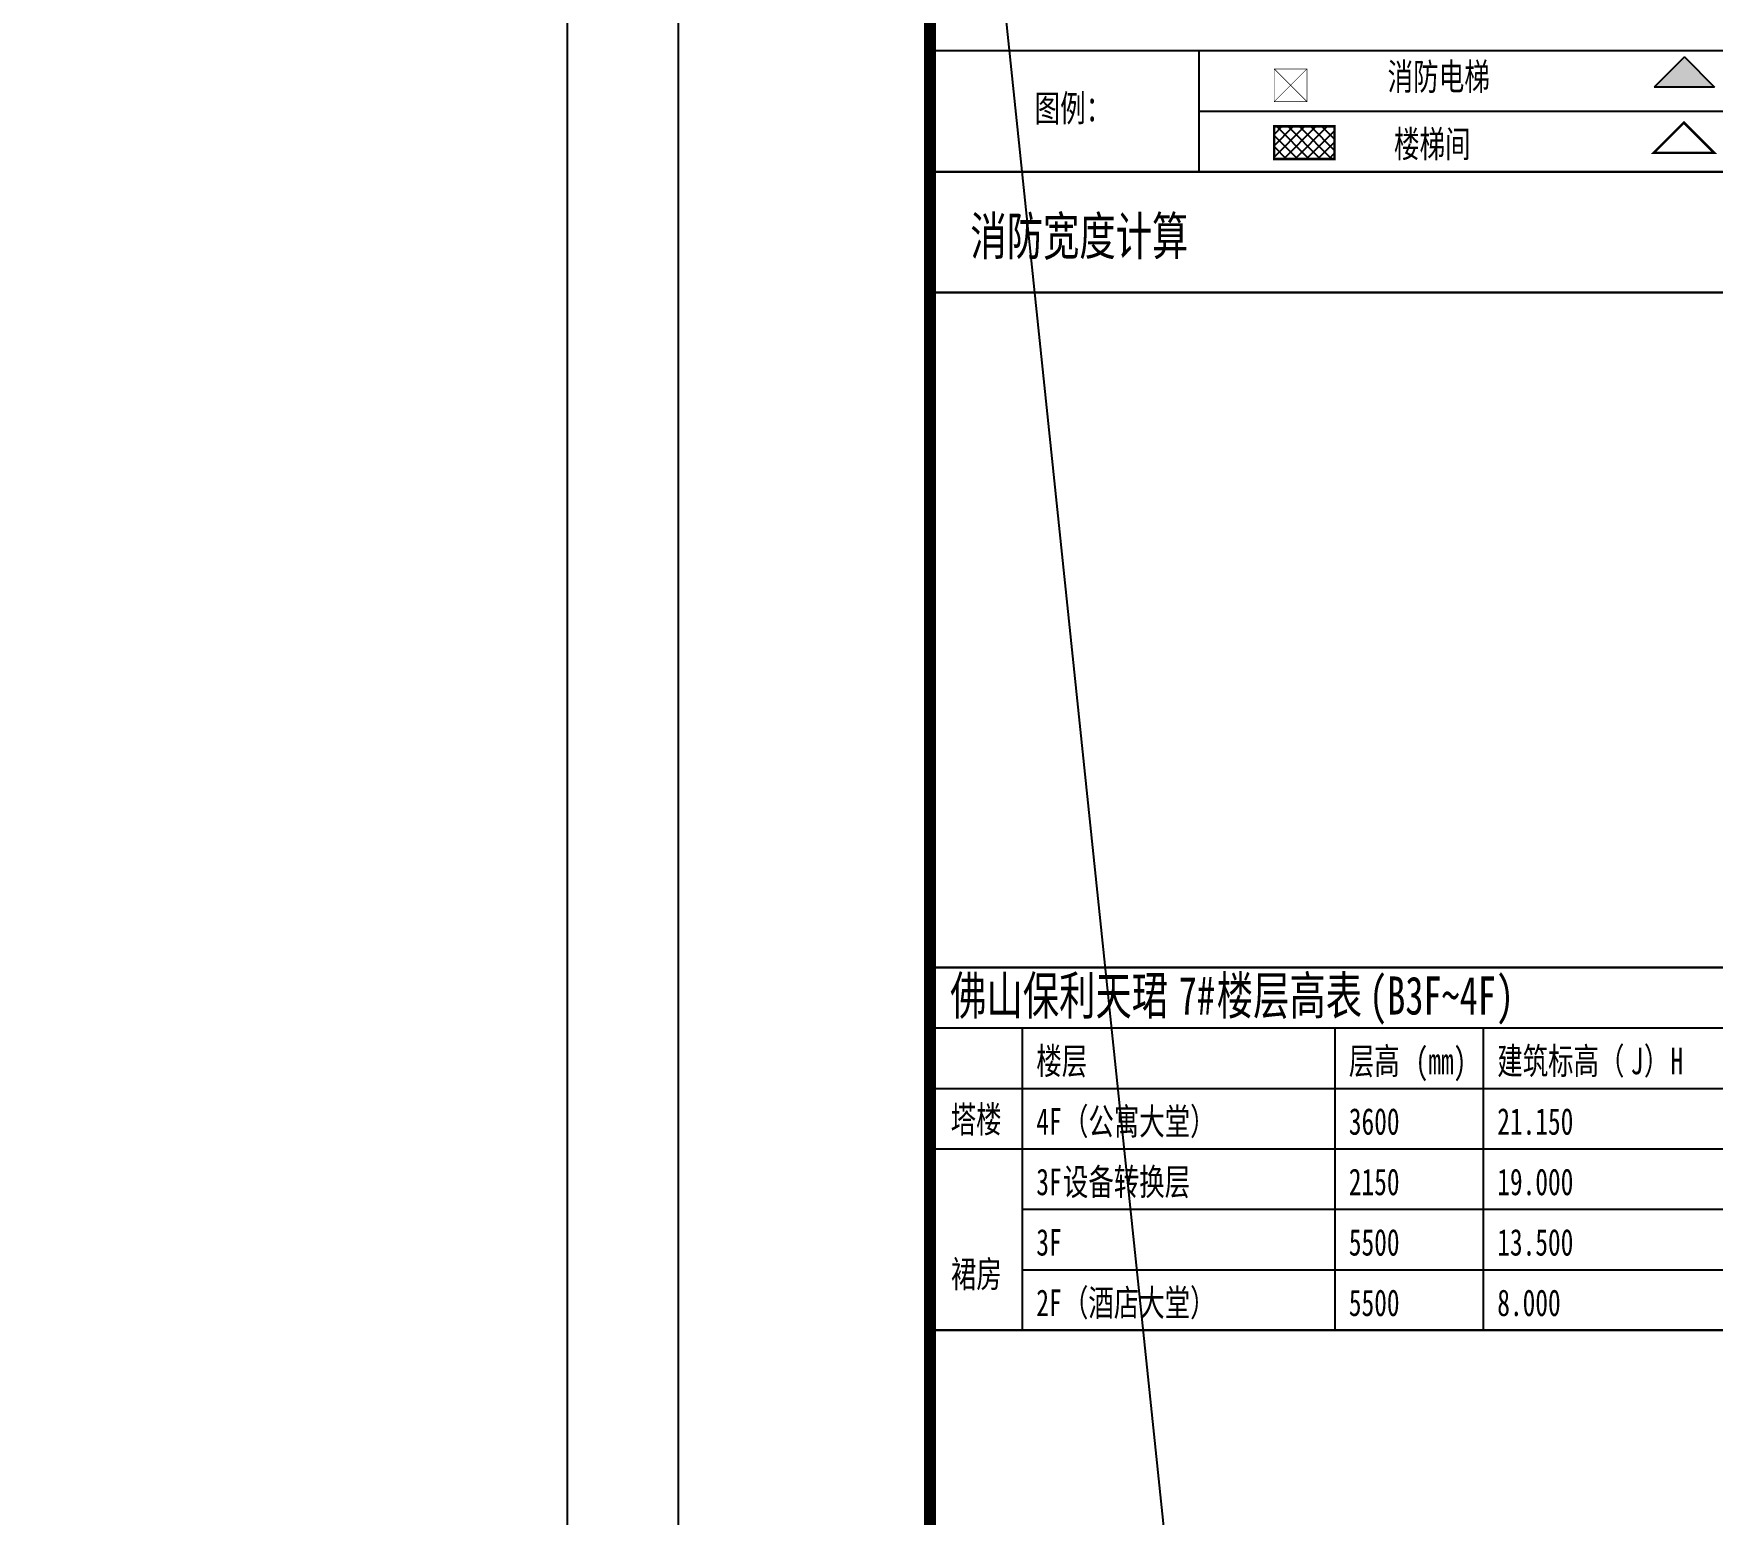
# Model space of a CAD drawing. Header units: millimetres. Extents: x 12325263 to 13848842, y -1463133 to 573208.
# Drawn here: x 12460894 to 12485889, y -618852 to -596800 of the extents above; entities that cross this region are included whole.
import ezdxf
from ezdxf.enums import TextEntityAlignment as Align

# ---------------------------------------------------------------- set-up
doc = ezdxf.new("R2010")
doc.units = ezdxf.units.MM
doc.header["$LTSCALE"] = 1000
doc.linetypes.add('DASH', pattern=[0.35, 0.25, -0.1])
for name, color, linetype in [('00-防火分区示意', 251, 'Continuous'), ('A-ANNO-TEXT', 7, 'Continuous'), ('DIM_ELEV', 3, 'Continuous'), ('PUB_HATCH', 8, 'Continuous'), ('PUB_TAB', 7, 'Continuous'), ('TITLIN1', 7, 'Continuous')]:
    doc.layers.add(name, color=color, linetype=linetype)
doc.layers.add('20230727修改', color=6, linetype='Continuous', plot=False)
doc.styles.add('-宋体', font='', dxfattribs={"width": 0.7})
doc.styles.add('ACHT', font='simhei.ttf')
doc.styles.add('TITXC', font='simhei.ttf')
doc.styles.add('TITXV', font='', dxfattribs={"width": 0.7})
doc.styles.get('-宋体').set_extended_font_data('SimSun')
doc.styles.get('TITXV').set_extended_font_data('SimSun')

# ---------------------------------------------------------------- blocks, each defined once
blk = doc.blocks.new('A$C03DE6003')
blk.add_lwpolyline([(30000, 7200), (0, 7200), (0, 1800), (30000, 1800)], close=True)
at = {"layer": 'PUB_TAB'}
for points in [[(0, 7200), (0, 1800)], [(0, 7200), (15000, 7200)], [(0, 6300), (15000, 6300)], [(1371, 6300), (1371, 1800)], [(6024, 6300), (6024, 1800)], [(8234, 6300), (8234, 1800)], [(0, 5400), (15000, 5400)], [(0, 5400), (15000, 5400)], [(0, 4500), (15000, 4500)], [(1371, 3600), (15000, 3600)], [(1371, 2700), (15000, 2700)], [(1371, 1800), (15000, 1800)]]:
    blk.add_lwpolyline(points, dxfattribs=at)
at = {"layer": 'PUB_TAB', "color": 2, "style": 'TITXV', "width": 0.7}
for s, p in [('佛山保利天珺', (298, 6500)), ('7#', (3701, 6500)), ('楼层高表', (4268, 6500)), ('(B3F~4F)', (6536, 6500))]:
    blk.add_text(s, height=566.5, dxfattribs=at).set_placement(p)
at = {"layer": 'PUB_TAB', "style": 'TITXV', "width": 0.7}
for s, height, p in [('楼层', 396.5, (1581, 5610)), ('层高', 396.5, (6234, 5610)), ('(mm)', 396.5, (7227, 5610)), ('建筑标高（', 396.5, (8444, 5610)), ('J', 397, (10429, 5610)), ('）', 397, (10627, 5610)), ('H', 397, (11024, 5610)), ('塔楼', 396.5, (306, 4741)), ('4F', 396.5, (1581, 4710)), ('（公寓大堂）', 396.5, (1978, 4710)), ('3600', 396.5, (6234, 4710)), ('21.150', 396.5, (8444, 4710)), ('设备转换层', 396.5, (1978, 3810)), ('3F', 396.5, (1581, 3810)), ('2150', 396.5, (6234, 3810)), ('19.000', 396.5, (8444, 3810)), ('3F', 396.5, (1581, 2910)), ('5500', 396.5, (6234, 2910)), ('13.500', 396.5, (8444, 2910)), ('裙房', 396.5, (310, 2437)), ('2F', 396.5, (1581, 2010)), ('（酒店大堂）', 396.5, (1978, 2010)), ('5500', 396.5, (6234, 2010)), ('8.000', 396.5, (8444, 2010))]:
    blk.add_text(s, height=height, dxfattribs=at).set_placement(p)
blk = doc.blocks.new('asdfadsfgd')
for p, q in [((0, -36000), (30000, -36000)), ((0, -46050), (0, -36000)), ((30000, -46050), (0, -46050))]:
    blk.add_line(p, q)
for points in [[(0, -1800), (30000, -1800), (30000, -34200), (0, -34200)], [(0, -34200), (30000, -34200), (30000, -36000), (0, -36000)]]:
    blk.add_lwpolyline(points, close=True)
at = {"layer": 'A-ANNO-TEXT', "color": 2, "style": 'TITXV', "width": 0.7}
blk.add_text('消防宽度计算', height=566.5, dxfattribs=at).set_placement((599, -35440))
blk = doc.blocks.new('A$C477C4C58')
at = {"layer": '00-防火分区示意'}
blk.add_hatch(color=6, dxfattribs=at).paths.add_polyline_path([(14074, 1823), (14674, 1223), (13474, 1223)])
at = {"layer": 'DIM_ELEV'}
h = blk.add_hatch(dxfattribs=at)
h.set_pattern_fill('ANSI37', color=8, scale=100)
h.set_pattern_definition([(45, (-1647577.32, -1324437.07), (-112.253202, 112.253202), []), (135, (-1647577.32, -1324437.07), (-112.253202, -112.253202), [])])
h.paths.add_polyline_path([(5930, -204), (7126, -204), (7126, 446), (5930, 446)])
for p, q in [((4434, 1943), (4434, -457)), ((4434, 743), (29677, 743))]:
    blk.add_line(p, q)
blk.add_lwpolyline([(-900, -457), (29677, -457), (29677, 1943), (-900, 1943)], close=True)
at = {"color": 4, "linetype": 'DASH', "const_width": 66.7}
blk.add_lwpolyline([(22421, -18), (24356, -18)], dxfattribs=at)
at = {"layer": '00-防火分区示意', "color": 6}
for p, q in [((14074, 1823), (13474, 1223)), ((14074, 1823), (14674, 1223)), ((14674, 1223), (13474, 1223))]:
    blk.add_line(p, q, dxfattribs=at)
at = {"layer": '00-防火分区示意', "color": 6, "ltscale": 10}
for points, const_width in [([(22421, 1034), (23617, 1034), (23617, 1684), (22421, 1684)], 50), ([(5930, 935), (6580, 935), (6580, 1585), (5930, 1585)], 12.5), ([(5930, -204), (7126, -204), (7126, 446), (5930, 446)], 50), ([(14064, 519), (13464, -81), (14664, -81)], 50)]:
    blk.add_lwpolyline(points, close=True, dxfattribs=dict(at, const_width=const_width))
at = {"layer": '00-防火分区示意', "color": 6, "ltscale": 10, "const_width": 12.5}
for points in [[(5930, 935), (6580, 1585)], [(5930, 1585), (6580, 935)]]:
    blk.add_lwpolyline(points, dxfattribs=at)
at = {"layer": '00-防火分区示意', "color": 7, "style": '-宋体', "width": 0.7}
for s, height, p in [('消防电梯', 531.6, (8181, 1166)), ('安全口', 531.6, (15915, 1161)), ('防火分区界线', 531.6, (24799, 1161)), ('图例：', 531.6, (1174, 538)), ('楼梯间', 531.6, (8308, -172)), ('安全口', 531.6, (15915, -86)), ('(', 532, (17503, -86)), ('借口', 531.6, (17768, -86)), (')', 532, (18826, -86)), ('疏散距离', 531.6, (24787, -86))]:
    blk.add_text(s, height=height, dxfattribs=at).set_placement(p)
blk = doc.blocks.new('asdfasdgfadfgfdgh')
blk.add_lwpolyline([(-31500, 95400), (-1500, 95400), (-1500, 63000), (-31500, 63000)], close=True)
for name, p in [('asdfadsfgd', (-31500, 97200)), ('A$C03DE6003', (-31500, 43950))]:
    blk.add_blockref(name, p)
at = {"xscale": 0.75, "yscale": 0.75, "zscale": 0.75}
blk.add_blockref('A$C477C4C58', (-30825, 63343), dxfattribs=at)
blk = doc.blocks.new('横向图框_A0')
at = {"layer": 'TITLIN1'}
blk.add_lwpolyline([(0, 0), (1189, 0), (1189, 841), (0, 841)], close=True, dxfattribs=at)
at = {"layer": 'TITLIN1', "const_width": 1.2}
blk.add_lwpolyline([(25, 10), (1179, 10), (1179, 831), (25, 831)], close=True, dxfattribs=at)
blk.add_lwpolyline([(25, 10), (1179, 10), (1179, 831), (25, 831)], close=True, dxfattribs=at)
at = {"style": 'TITXV', "width": 0.8}
for tag, p in [('智能化', (9.38, 781)), ('暖通', (3.13, 781)), ('给排水', (15.63, 705)), ('建筑', (3.13, 705)), ('结构', (9.38, 705)), ('电气', (21.88, 705))]:
    blk.add_attdef(tag, text='', height=2.5, rotation=90, dxfattribs=at).set_placement(p, align=Align.MIDDLE_CENTER)
for tag, height, style, p in [('总工程师', 3, 'ACHT', (1143.11, 210.3)), ('审定', 3, 'ACHT', (1143.11, 202.3)), ('审核', 3, 'ACHT', (1143.11, 194.3)), ('设计总负责人1', 3, 'ACHT', (1143.11, 186.3)), ('设计总负责人2', 3, 'ACHT', (1143.11, 178.3)), ('设计总负责人3', 3, 'ACHT', (1143.11, 170.3)), ('专业负责人1', 3, 'ACHT', (1143.11, 162.3)), ('专业负责人2', 3, 'ACHT', (1143.11, 154.3)), ('专业负责人3', 3, 'ACHT', (1143.11, 146.3)), ('校核1', 3, 'ACHT', (1143.11, 138.3)), ('校核2', 3, 'ACHT', (1143.11, 130.3)), ('设计1', 3, 'ACHT', (1143.11, 122.3)), ('设计2', 3, 'ACHT', (1143.11, 114.3)), ('工程编号', 3, 'TITXC', (1142.31, 74.79)), ('专业', 3, 'TITXC', (1170.43, 74.79)), ('设计阶段', 3, 'TITXC', (1155.54, 67.78)), ('图号', 5, 'TITXC', (1140.34, 32.75)), ('出图日期', 3, 'ACHT', (1144.35, 24.29))]:
    blk.add_attdef(tag, text='', height=height, dxfattribs=dict(style=style)).set_placement(p, align=Align.MIDDLE_CENTER)
at = {"style": 'TITXC', "flags": 1}
for tag, height, p in [('建设单位', 3, (1149.82, 102.29)), ('工程名称', 3, (1149.82, 86.29)), ('图纸名称', 5, (1149.82, 51.04))]:
    blk.add_attdef(tag, text='', height=height, dxfattribs=at).set_placement(p, align=Align.MIDDLE_CENTER)
at = {"style": 'ACHT', "width": 0.8}
for tag, p in [('版本号', (1172.76, 32.79)), ('序号', (1172.76, 24.29))]:
    blk.add_attdef(tag, text='', height=3, dxfattribs=at).set_placement(p, align=Align.MIDDLE_CENTER)
blk = doc.blocks.new('*U20')
blk.add_blockref('横向图框_A0', (0, 0))
blk = doc.blocks.new('A$C15443CC7')
at = {"xscale": 150, "yscale": 150, "zscale": 150}
blk.add_blockref('*U20', (0, 0), dxfattribs=at)

msp = doc.modelspace()

# ---------------------------------------------------------------- linework, layer by layer
msp.add_lwpolyline([(12474241.6, -616108), (12474241.6, -661108), (12526241.6, -661108), (12526241.6, -616108)], close=True)
at = {"layer": '20230727修改'}
msp.add_lwpolyline([(12548496.8, -332986.8), (12447801, -332986.8), (12480792.1, -648430)], dxfattribs=at)
at = {"layer": 'PUB_HATCH'}
msp.add_lwpolyline([(12468841.6, -483133), (12648841.6, -483133), (12648841.6, -713133), (12468841.6, -713133)], close=True, dxfattribs=at)

# ---------------------------------------------------------------- block references
for name, p in [('A$C15443CC7', (12470491.6, -664108)), ('asdfasdgfadfgfdgh', (12505741.6, -661858))]:
    msp.add_blockref(name, p)

doc.saveas('drawing.dxf')
